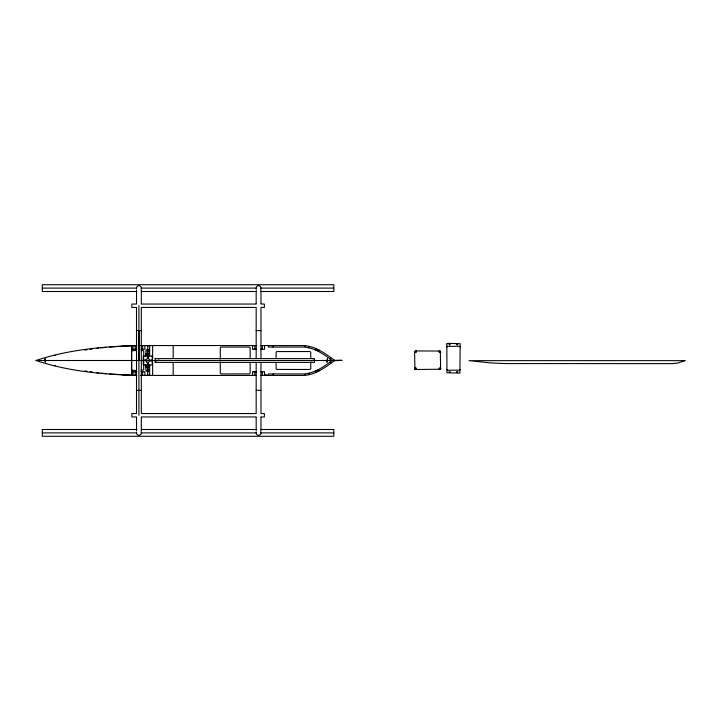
<?xml version="1.0" encoding="UTF-8"?>
<svg xmlns="http://www.w3.org/2000/svg" width="721" height="721" viewBox="0 0 721 721"><rect width="100%" height="100%" fill="white"/><g stroke="black" fill="none" stroke-linecap="round" stroke-linejoin="round"><path stroke-width="1.08" d="M136.521 304.046L131.862 304.046L131.862 307.434L136.521 307.434L136.521 413.566L131.862 413.566L131.862 416.954L136.521 416.954M138.946 360.5L138.946 330.633M256.171 349.297L256.171 307.434L141.325 307.434L141.325 413.566L256.171 413.566L256.171 371.703M131.628 375.253L131.592 345.747L131.628 375.253C99.381 374.118 66.792 370.846 36.05 360.5C66.774 350.154 99.345 346.891 131.583 345.747M131.628 351.334L132.177 350.613L136.296 350.586M147.003 351.199C151.41 349.189 144.786 354.047 148.499 351.199M147.003 354.93C151.41 352.92 144.786 357.778 148.499 354.93M147.003 366.07C151.41 364.06 144.786 368.918 148.499 366.07M147.003 369.801C151.41 367.791 144.786 372.649 148.499 369.801M414.575 351.686L415.323 350.947L440.333 351.046L440.603 369.233L414.945 369.512L414.575 351.686C414.89 353.578 417.207 351.253 415.323 350.947M414.575 368.864C414.89 366.98 417.207 369.296 415.323 369.612M440.702 351.686C440.396 353.578 438.071 351.253 439.963 350.947M446.831 347.062L447.579 346.314L459.52 346.314L460.268 347.062M460.268 369.458L459.52 370.206L447.579 370.206L446.831 369.458M309.066 347.882L309.435 346.431M315.419 349.955L316.041 348.594M317.366 350.857L317.988 349.496M318.583 351.478L319.322 350.172M330.002 359.04L330.858 357.805M308.696 373.929L309.255 373.784M253.648 349.297L255.829 348.748M84.799 350.064L86.917 349.739M90.089 349.252L92.225 348.964M96.506 348.396L98.669 348.144M100.832 347.892L106.275 347.333M109.547 347.017L128.726 345.819M304.532 374.704L305.398 374.659M122.768 346.089L136.098 345.62M44.918 358.851L45.369 362.167L45.369 358.833M140.46 345.584L142.632 345.566L142.659 349.297M262.291 349.297L262.309 345.566M42.296 288.103L136.521 288.103M141.325 288.103L256.171 288.103M260.975 288.103L333.805 288.103M136.837 291.5L42.296 291.5L42.296 284.714L333.805 284.714L333.805 291.5L260.642 291.5M141.343 291.5L256.144 291.5M141.325 304.046L256.171 304.046M260.975 304.046L264.364 304.046L264.364 307.434L260.975 307.434L260.975 358.634M136.539 330.633L141.325 330.633M256.171 330.633L260.975 330.633M136.783 345.566L132.952 345.566L132.952 349.568M140.775 345.566L256.649 345.566M260.551 345.566L302.099 345.566C314.653 345.386 325.135 353.497 334.751 360.5C325.135 367.503 314.653 375.614 302.099 375.434L260.551 375.434M147.003 345.792L148.499 345.792M132.952 349.297L136.783 349.297M140.956 349.297L144.894 349.297L144.894 345.566M256.595 349.297L252.602 349.297L252.602 345.566M260.569 349.297L264.544 349.297L264.544 345.566M141.172 350.586L143.191 350.613L143.74 351.334L143.713 369.864L141.172 370.414M53.471 355.426L55.427 355.426M155.177 358.607L314.5 358.607L314.5 362.393L155.177 362.393M152.23 360.13L149.644 360.13L149.644 360.87L152.23 360.87M143.272 360.275L145.858 360.275L143.272 360.725M333.643 360.347L341.853 360.347L333.643 360.653M36.05 360.5L341.853 360.5M53.471 365.574L55.427 365.574M136.296 370.414L132.177 370.387L131.628 369.666M132.952 371.703L136.783 371.703M140.956 371.703L144.894 371.703L144.894 375.434M256.595 371.703L252.602 371.703L252.602 375.434M260.569 371.703L264.544 371.703L264.544 375.434M147.003 375.208L148.499 375.208M141.325 375.434L142.659 375.434L142.659 371.703M136.783 375.434L132.952 375.434L132.952 371.432M140.775 375.434L256.595 375.434M136.611 390.367L141.325 390.367M256.171 390.367L260.975 390.367M141.325 416.954L256.171 416.954M260.975 416.954L264.364 416.954L264.364 413.566L260.975 413.566L260.975 362.366M136.837 429.5L42.296 429.5L42.296 436.286L333.805 436.286L333.805 429.5L260.642 429.5M141.343 429.5L256.144 429.5M42.296 432.897L136.521 432.897M141.325 432.897L256.171 432.897M260.975 432.897L333.805 432.897M262.291 371.703L262.309 375.434M140.46 375.416L142.632 375.434M305.398 346.341L304.532 346.296M136.098 375.38L109.547 373.983M122.768 374.911L128.726 375.181M106.275 373.667L100.832 373.108M96.506 372.604L98.669 372.856M439.963 369.612C438.071 369.296 440.396 366.98 440.702 368.864M90.089 371.748L92.225 372.036M84.799 370.936L86.917 371.261M253.648 371.703L255.829 372.252M264.544 374.46L268.383 375.434L268.383 373.938L302.063 373.938C313.545 374.1 323.341 367.034 332.129 360.5C323.341 353.966 313.545 346.9 302.063 347.062L268.383 347.062L268.383 345.566M308.696 347.071L309.255 347.216M330.002 361.96L330.858 363.195M318.583 369.522L319.322 370.828M317.366 370.143L317.988 371.504M315.419 371.045L316.041 372.406M309.066 373.118L309.435 374.569M327.28 359.752L327.28 361.248M310.742 358.445L310.742 352.29L309.994 351.542L276.657 351.569L276.107 352.29L276.107 358.355M310.742 362.555L310.742 368.71L309.994 369.458L276.657 369.431L276.107 368.71L276.107 362.645M273.16 345.566L273.16 347.062M273.16 373.938L273.16 375.434M260.975 290.076L260.975 303.613M260.975 417.387L260.975 430.924M256.171 290.076L256.171 303.613M256.171 350.235L256.171 358.445M256.171 362.555L256.171 370.765M256.171 417.387L256.171 430.924M254.846 345.566L254.846 349.297M254.846 371.703L254.846 375.434M250.151 358.616L250.151 347.81L249.601 347.089L221.032 347.062L220.284 347.81L220.284 359.148M250.151 362.384L250.151 373.19L249.601 373.911L221.032 373.938L220.284 373.19L220.284 361.852M173.184 345.566L173.184 358.337M173.184 362.663L173.184 375.434M155.177 358.301L155.177 362.699M152.636 345.566L152.636 358.364M152.636 362.636L152.636 375.434M149.644 345.566L149.644 356.435M149.644 364.565L149.644 375.434M149.418 345.566L146.084 345.566M149.418 375.434L146.084 375.434M147.976 356.021L147.976 358.607L147.526 356.021M147.976 364.979L147.976 362.393L147.526 364.979M147.751 345.566L147.751 350.451M147.751 351.199L147.751 354.182M147.751 354.93L147.751 358.607M147.751 362.393L147.751 366.07M147.751 366.818L147.751 369.801M147.751 370.549L147.751 375.434M145.858 356.363L145.858 351.199A1.893 1.893 0 0 1 147.751 349.297A1.893 1.893 0 0 1 149.644 351.199M145.858 364.637L145.858 369.801A1.893 1.893 0 0 0 147.751 371.703A1.893 1.893 0 0 0 149.644 369.801M141.325 290.076L141.325 303.613M141.325 417.387L141.325 430.924M138.928 305.677L138.928 415.323M136.521 290.076L136.521 303.613M136.521 345.566L136.521 349.297M136.521 417.387L136.521 430.924M135.188 345.566L135.188 349.297M135.188 371.703L135.188 375.434M45.144 359.752L45.144 361.248M149.644 366.07A1.893 1.893 0 0 1 147.751 367.962A1.893 1.893 0 0 1 145.858 366.07M260.66 431.708A2.406 2.397 0 0 1 258.893 435.277A2.406 2.397 0 0 1 256.252 432.294M141.01 431.708A2.406 2.397 0 0 1 139.243 435.277A2.406 2.397 0 0 1 136.602 432.294M145.858 354.93A1.893 1.893 0 0 1 147.751 353.038A1.893 1.893 0 0 1 149.644 354.93M256.252 288.733A2.406 2.397 0 0 1 258.893 285.741A2.406 2.397 0 0 1 260.66 289.31M136.602 288.733A2.406 2.397 0 0 1 139.243 285.741A2.406 2.397 0 0 1 141.01 289.31M446.858 343.881L446.93 372.82L459.89 373.09L460.169 343.701L447.579 343.331L446.858 343.881M449.237 344.386C449.877 346.386 450.787 342.98 449.237 344.386M449.237 371.865C449.877 373.857 450.787 370.45 449.237 371.865M456.853 344.386C457.493 346.386 458.403 342.98 456.853 344.386M456.853 371.865C457.493 373.857 458.403 370.45 456.853 371.865M416.071 350.947L414.575 352.434L416.071 352.434L416.071 350.947M440.702 368.116L439.215 369.612L439.215 368.116L440.702 368.116M684.941 360.653L677.83 363.042L671.999 363.627L507.088 363.582A325.459 325.459 0 0 1 490.046 362.843L469.038 360.653L684.941 360.653M440.702 352.434L439.215 352.434L439.215 350.947L440.702 352.434M152.23 356.021L143.272 356.021L143.272 364.979L152.23 364.979L152.23 356.021M327.505 358.833L327.055 362.167L327.505 358.833M159.206 360.275L155.871 360.725L159.206 360.275M314.203 360.275L310.868 360.725L314.203 360.275M416.071 368.116L414.575 368.116L416.071 369.612L416.071 368.116M146.805 362.14A1.893 1.893 0 0 0 149.644 360.5A1.893 1.893 0 0 0 146.805 358.86A1.893 1.893 0 0 0 146.805 362.14"/></g></svg>
